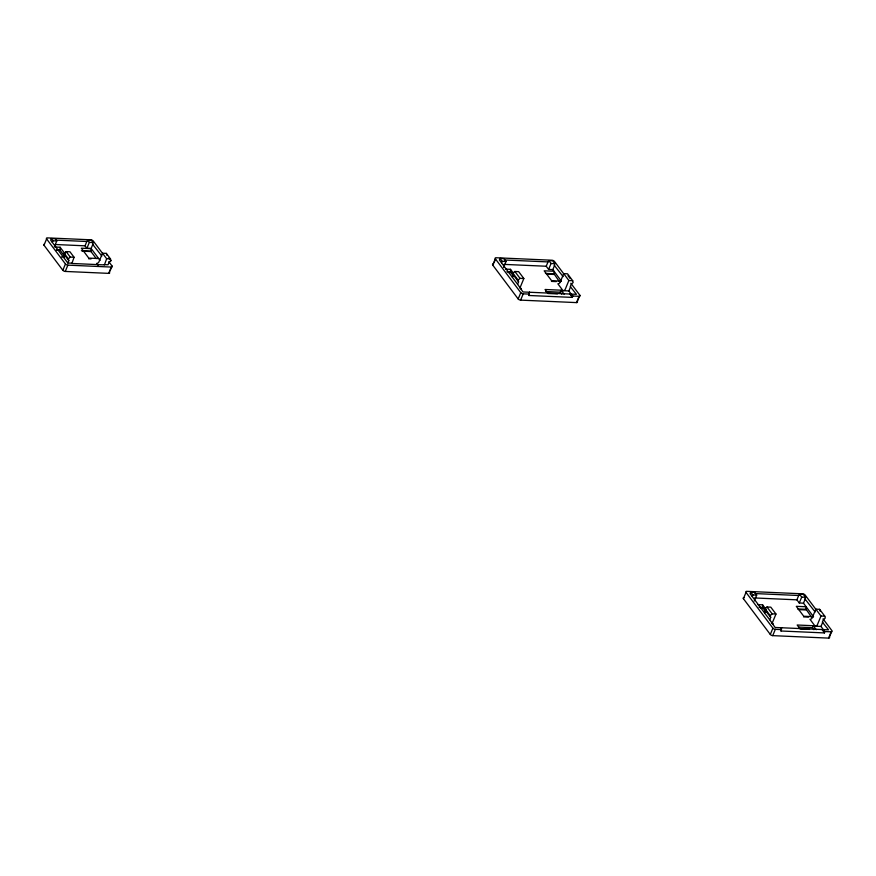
<?xml version="1.0" encoding="UTF-8"?>
<svg xmlns="http://www.w3.org/2000/svg" width="876" height="876" viewBox="0 0 876 876"><rect width="100%" height="100%" fill="white"/><g stroke="black" fill="none" stroke-linecap="round" stroke-linejoin="round"><path stroke-width="1.31" d="M528.885 295.486L529.411 292.245L528.885 295.486L572.302 297.402L572.871 296.033L579.102 296.307A1.927 0.887 22.5 0 0 579.879 295.278L570.845 283.255M780.998 630.994L781.534 627.753L780.998 630.994L824.415 632.921L824.984 631.541L831.215 631.815A1.927 0.887 22.5 0 0 832.003 630.786L823.035 618.85M109.467 272.337A1.927 0.887 22.5 0 1 108.679 273.367L65.262 271.44A1.927 0.887 22.5 0 1 62.831 270.268L43.997 245.214L46.603 238.918A1.927 0.887 22.5 0 1 47.392 237.889L90.808 239.805A1.927 0.887 22.5 0 1 93.239 240.977L103.061 254.051M51.301 238.59L50.655 240.155L52.308 242.367L52.954 240.791L51.301 238.59L55.122 238.754L56.776 240.955L54.334 246.857M64.528 256.175L60.028 250.186L60.115 247.251L55.243 247.032M71.646 263.183L67.824 263.019L63.685 257.511L64.671 255.146L64.189 253.328L66.138 251.609L69.949 251.773L74.088 257.281L71.854 263.457L104.419 264.902L106.653 258.727L102.514 253.219L98.933 261.869A1.927 1.336 -36.9 0 1 96.667 263.38L98.112 265.308M62.831 270.268L65.437 263.972L46.603 238.918M67.824 263.019L68.81 260.654L68.328 258.836L64.189 253.328M65.262 271.44L67.879 265.143L111.296 267.07A1.927 0.887 22.5 0 0 112.073 266.041L108.799 261.683M100.061 260.391L91.115 248.488L86.899 248.302L85.038 245.827L86.823 241.491L55.626 240.112M101.857 256.066L92.506 244.141L93.163 242.564L91.509 240.363L87.688 240.199L86.823 241.491M86.899 248.302L89.341 242.4L87.688 240.199M91.115 248.488L92.911 244.163M96.229 258.54L90.984 251.554L91.071 248.62L81.326 248.193L88.772 258.102L98.517 258.529M108.679 273.367L111.296 267.07M109.982 271.078L112.073 266.041M579.879 295.278L577.273 301.574A1.927 0.887 22.5 0 1 576.496 302.603L520.618 300.129A1.927 0.887 22.5 0 1 518.176 298.957L492.728 265.078L495.334 258.781A1.927 0.887 22.5 0 1 496.112 257.752L551.99 260.227A1.927 0.887 22.5 0 1 554.431 261.398L563.465 273.421M494.031 262.789L495.597 259.011M500.032 258.453L499.375 260.03L501.554 262.92L502.2 261.344L500.032 258.453L503.853 258.628L506.021 261.519L503.58 267.421M512.92 273.192L518.088 280.079L518.57 281.897L517.585 284.262L512.416 277.374L513.391 275.02L512.92 273.192L514.858 271.472L518.68 271.648L523.848 278.535L520.267 287.186A1.927 1.336 -36.9 0 0 521.22 288.828L519.742 286.868M518.176 298.957L520.782 292.661L495.334 258.781M520.618 300.129L523.224 293.832L529.454 294.106M559.983 281.765L561.363 281.163L552.822 269.6L548.606 269.414L546.219 266.249L548.015 261.913L504.357 259.986M563.148 276.63L554.212 265.253L554.869 263.676L552.69 260.785L548.869 260.621L548.015 261.913M548.606 269.414L551.048 263.512L548.869 260.621M552.822 269.6L554.617 265.275M517.585 284.262L522.983 291.96L576.441 294.325L570.254 286.594L571.229 284.229L573.167 282.521L572.696 280.692L567.517 273.805L563.706 273.64L560.114 282.291A1.927 1.336 -36.9 0 1 557.859 283.802L563.027 290.679L568.863 290.941L571.754 294.796M561.801 294.161L560.301 292.168L561.111 290.197L545.036 289.485L548.037 293.482L557.41 293.898M563.706 273.64L568.874 280.528L565.294 289.179A1.927 1.336 -36.9 0 1 563.027 290.679M568.863 290.941L570.648 286.616M576.496 302.603L579.102 296.307M831.477 632.045L829.397 637.082A1.927 0.887 22.5 0 1 828.608 638.111L772.731 635.637A1.927 0.887 22.5 0 1 770.3 634.465L743.395 598.669L746.002 592.373A1.927 0.887 22.5 0 1 746.79 591.344L802.668 593.818A1.927 0.887 22.5 0 1 805.099 594.99L815.698 609.094M750.699 592.045L750.053 593.621L752.221 596.512L752.878 594.935L750.699 592.045L754.521 592.209L756.689 595.1L754.247 601.002M765.044 608.71L770.212 615.587L770.683 617.416L769.708 619.781L764.529 612.893L765.514 610.528L765.044 608.71L766.982 606.991L770.792 607.156L775.972 614.043L772.38 622.705A1.927 1.336 -36.9 0 0 773.344 624.347L771.865 622.376M770.3 634.465L772.906 628.169L746.002 592.373M772.731 635.637L775.337 629.34L781.567 629.614M812.107 617.284L813.486 616.671L803.489 603.181L799.273 602.995L796.897 599.83L798.682 595.505L755.024 593.567M815.14 611.963L804.88 598.845L805.537 597.268L803.358 594.377L799.547 594.202L798.682 595.505M799.273 602.995L801.715 597.093L799.547 594.202M803.489 603.181L805.285 598.856M769.708 619.781L775.096 627.468L828.565 629.833L822.367 622.113L823.341 619.748L825.291 618.029L824.809 616.211L819.64 609.324L815.819 609.148L812.238 617.81A1.927 1.336 -36.9 0 1 809.971 619.31L815.151 626.198L820.976 626.45L823.878 630.315M813.913 629.68L812.413 627.676L813.235 625.716L797.149 625.004L800.149 628.99L809.533 629.406M815.819 609.148L820.998 616.036L817.407 624.697A1.927 1.336 -36.9 0 1 815.151 626.198M820.976 626.45L822.772 622.124M828.608 638.111L831.215 631.815M68.328 258.836L70.277 257.117L74.088 257.281M102.514 253.219L106.335 253.383L110.475 258.891L110.945 260.719L109.007 262.439L108.022 264.793L104.211 264.629M518.088 280.079L520.037 278.36L523.848 278.535M770.212 615.587L772.15 613.879L775.972 614.043M52.954 240.791L56.776 240.955M89.341 242.4L93.163 242.564M502.2 261.344L506.021 261.519M551.048 263.512L554.869 263.676M52.308 242.367L63.685 257.511M501.554 262.92L512.416 277.374M55.188 244.503L85.038 245.827M503.93 264.377L546.219 266.249M505.627 269.107L510.5 269.326L513.478 273.29M56.535 249.627L60.192 249.791M81.391 250.722L91.137 251.16M56.371 250.021L60.028 250.186M82.453 251.171L90.984 251.554M506.908 271.702L510.566 271.856L513.61 276.52M545.452 273.411L553.982 273.783L559.282 281.437M508.179 272.425L510.609 272.535M546.723 274.133L554.026 274.451M106.653 258.727L110.475 258.891M61.473 256.898L63.904 256.996M88.607 258.77L91.049 258.88M568.874 280.528L572.696 280.692M561.363 281.163L551.617 280.725L544.16 270.815L553.917 271.242L553.982 273.783M551.453 281.393L556.326 281.612M545.562 291.511L560.301 292.168M752.878 594.935L756.689 595.1M801.715 597.093L805.537 597.268M752.221 596.512L764.529 612.893M754.597 597.958L796.897 599.83M757.74 604.615L762.613 604.834L766.336 609.795M759.032 607.21L762.689 607.375L765.733 612.039M797.576 608.919L806.106 609.302L811.395 616.956M760.291 607.933L762.733 608.043M798.835 609.641L806.15 609.97M820.998 616.036L824.809 616.211M813.486 616.671L803.73 616.244L796.284 606.323L806.029 606.761L806.106 609.302M803.577 616.901L808.449 617.12M799.011 627.085L812.413 627.676M572.871 296.033L570.013 294.04L572.302 297.402M824.984 631.541L822.137 629.548L824.415 632.921M567.998 275.633L570.21 278.579M561.111 290.197L564.111 294.194M813.235 625.716L816.235 629.702M514.858 271.472L520.037 278.36M766.982 606.991L772.15 613.879M513.391 275.02L518.57 281.897M765.514 610.528L770.683 617.416M108.876 257.96L110.945 260.719M66.138 251.609L70.277 257.117M60.115 247.251L65.328 254.193M64.671 255.146L68.81 260.654M819.64 609.324L820.111 611.141M106.335 253.383L106.806 255.212M762.613 604.834L762.689 607.375M510.5 269.326L510.566 271.856M67.879 265.143A1.927 0.887 22.5 0 1 65.437 263.972M43.997 245.214A1.927 0.887 22.5 0 1 44.227 244.24M775.337 629.34A1.927 0.887 22.5 0 1 772.906 628.169M743.395 598.669A1.927 0.887 22.5 0 1 744.173 597.64M492.728 265.078A1.927 0.887 22.5 0 1 492.739 264.213M492.958 264.114A1.927 0.887 22.5 0 1 493.506 264.048M523.224 293.832A1.927 0.887 22.5 0 1 520.782 292.661"/></g></svg>
